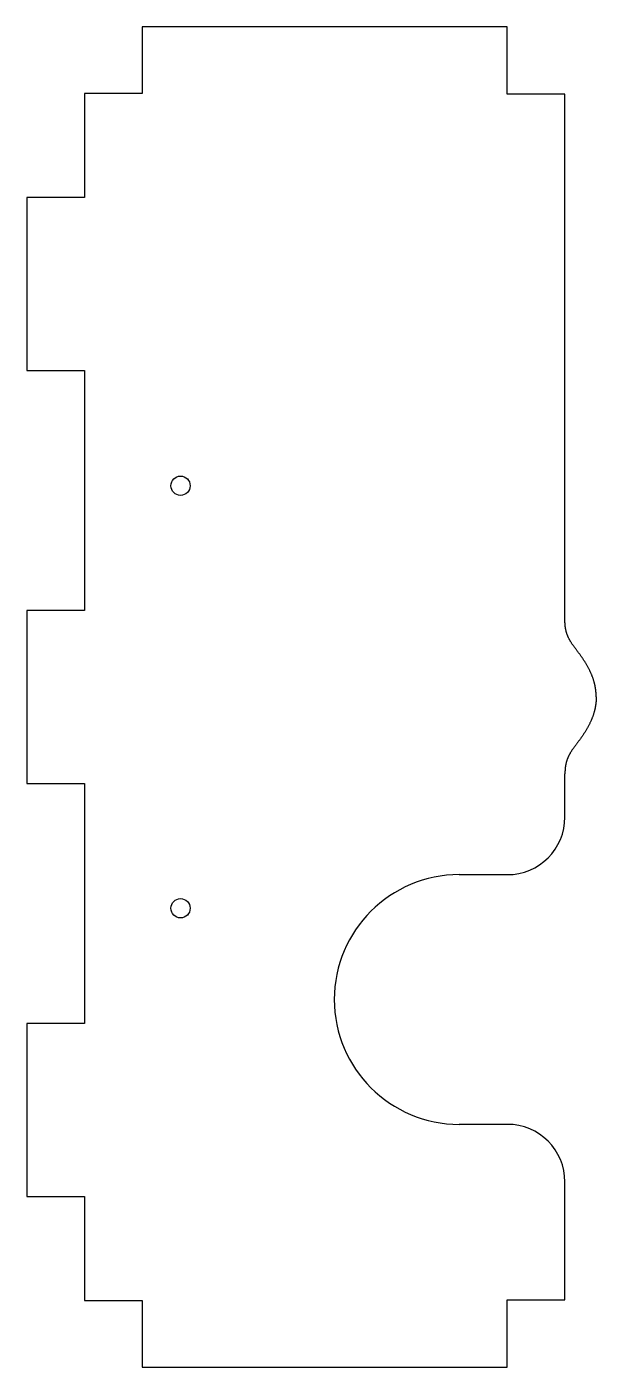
# Model space of a CAD drawing. Header units: millimetres. Extents: x -356 to -297, y -70 to 70.
import ezdxf

# ---------------------------------------------------------------- set-up
doc = ezdxf.new("R2010")
doc.units = ezdxf.units.MM
doc.layers.get('0').update_dxf_attribs({"linetype": 'CONTINUOUS'})

msp = doc.modelspace()

# ---------------------------------------------------------------- linework, layer by layer
for p, q in [((-306, 69.79), (-344, 69.79)), ((-344, 69.79), (-344, 62.83)), ((-306, 62.79), (-306, 69.79)), ((-344, 62.83), (-350, 62.83)), ((-350, 62.83), (-350, 52)), ((-300, 62.79), (-306, 62.79)), ((-300, 8), (-300, 62.79)), ((-350, 52), (-356, 52)), ((-356, 52), (-356, 34)), ((-356, 34), (-350, 34)), ((-350, 34), (-350, 9)), ((-350, 9), (-356, 9)), ((-356, 9), (-356, -9)), ((-300, -12.5), (-300, -8)), ((-356, -9), (-350, -9)), ((-350, -9), (-350, -34)), ((-311, -18.5), (-306, -18.5)), ((-350, -34), (-356, -34)), ((-356, -34), (-356, -52)), ((-306, -44.5), (-311, -44.5)), ((-300, -62.79), (-300, -50.5)), ((-356, -52), (-350, -52)), ((-350, -52), (-350, -62.83)), ((-306, -69.79), (-306, -62.79)), ((-306, -62.79), (-300, -62.79)), ((-350, -62.83), (-344, -62.83)), ((-344, -62.83), (-344, -69.79)), ((-344, -69.79), (-306, -69.79))]:
    msp.add_line(p, q)
for centre in [(-340, 22), (-340, -22)]:
    msp.add_circle(centre, 1)
for centre, radius, start, end in [((-306, -12.5), 6, -90, 0), ((-311, -31.5), 13, 90, 270), ((-306, -50.5), 6, 0, 90)]:
    msp.add_arc(centre, radius, start, end)
for points in [[(-296.75, 0), (-296.75, 0.12), (-296.75, 0.37), (-296.78, 0.75), (-296.87, 1.3), (-297.09, 2.06), (-297.46, 2.89), (-297.97, 3.78), (-298.56, 4.6), (-299.14, 5.33), (-299.62, 6.05), (-299.88, 6.72), (-299.98, 7.31), (-300, 7.76), (-300, 8)], [(-296.75, 0), (-296.75, -0.12), (-296.75, -0.37), (-296.78, -0.75), (-296.87, -1.3), (-297.09, -2.06), (-297.46, -2.89), (-297.97, -3.78), (-298.56, -4.6), (-299.14, -5.33), (-299.62, -6.05), (-299.88, -6.72), (-299.98, -7.31), (-300, -7.76), (-300, -8)]]:
    msp.add_open_spline(points, degree=5)

doc.saveas('drawing.dxf')
